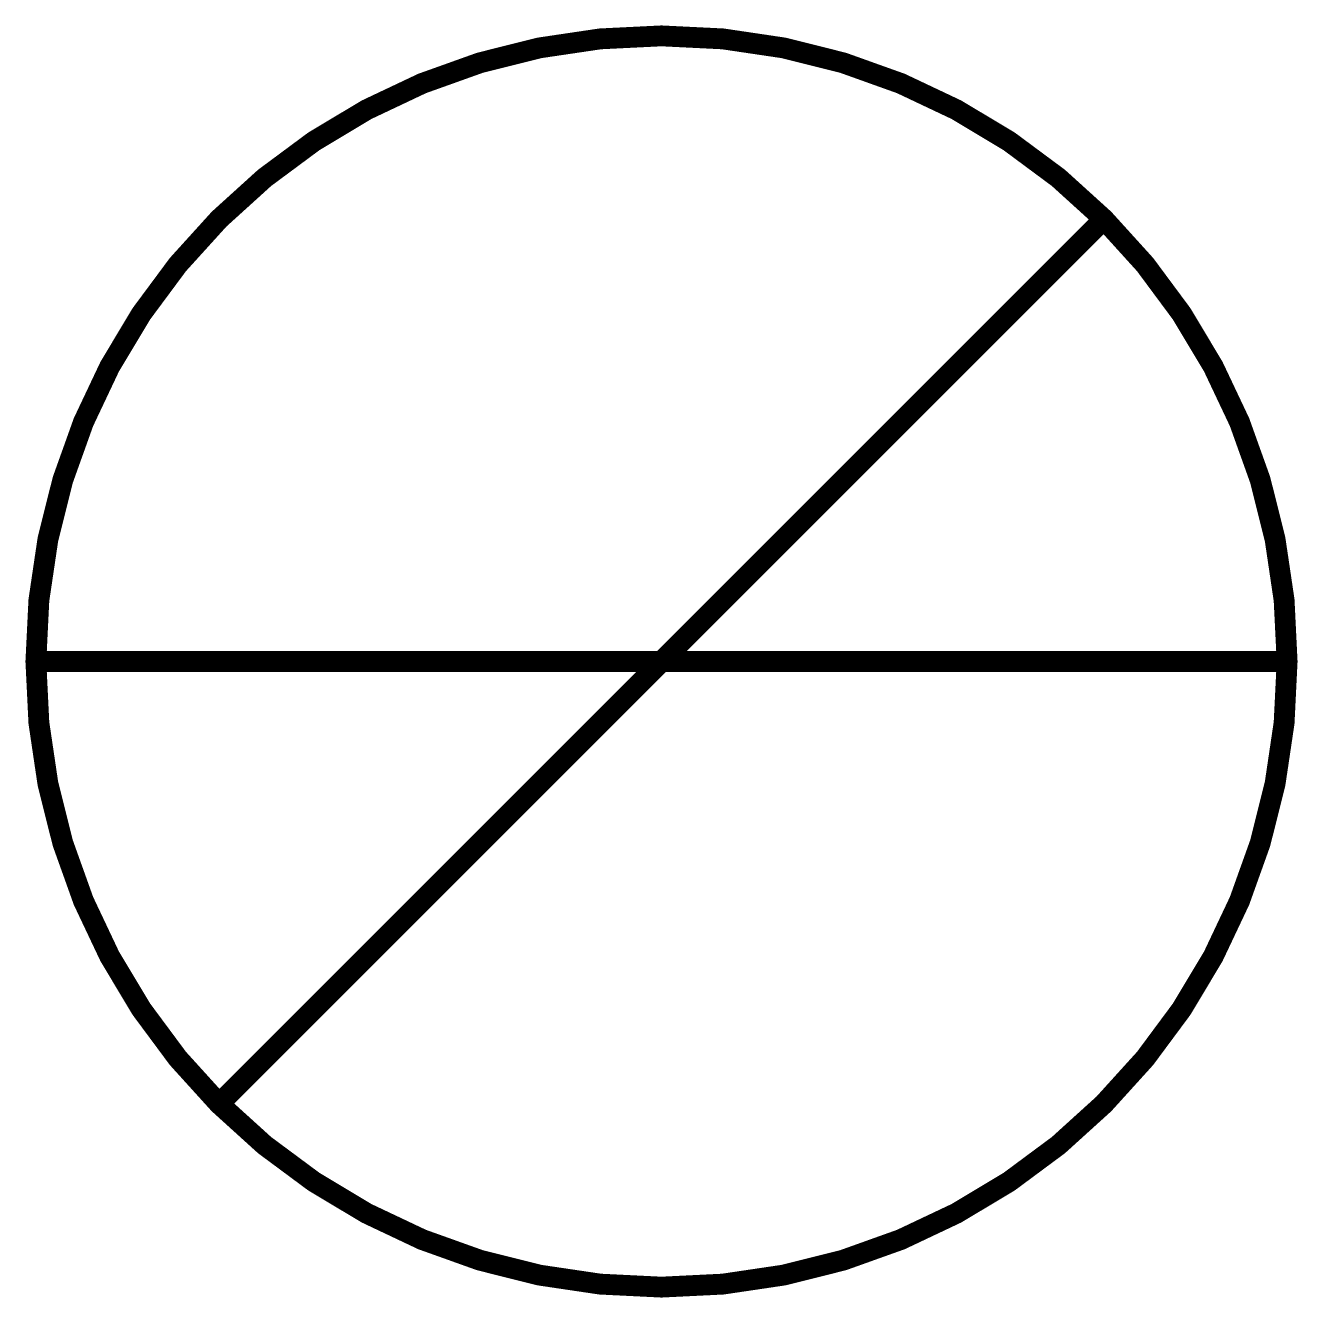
# Model space of a CAD drawing. Extents: x -3.05 to 3.05, y -3.05 to 3.05.
import ezdxf

# ---------------------------------------------------------------- set-up
doc = ezdxf.new("R2010")
doc.units = 0
doc.header["$MEASUREMENT"] = 0
doc.layers.get('0').update_dxf_attribs({"linetype": 'CONTINUOUS'})

msp = doc.modelspace()

# ---------------------------------------------------------------- linework, layer by layer
at = {"const_width": 0.1}
msp.add_lwpolyline([(-3, 0, 1), (3, 0, 1)], format="xyb", close=True, dxfattribs=at)
for points in [[(-2.1213, -2.1213), (2.1213, 2.1213)], [(-3, 0), (3, 0)]]:
    msp.add_lwpolyline(points, dxfattribs=at)

doc.saveas('drawing.dxf')
